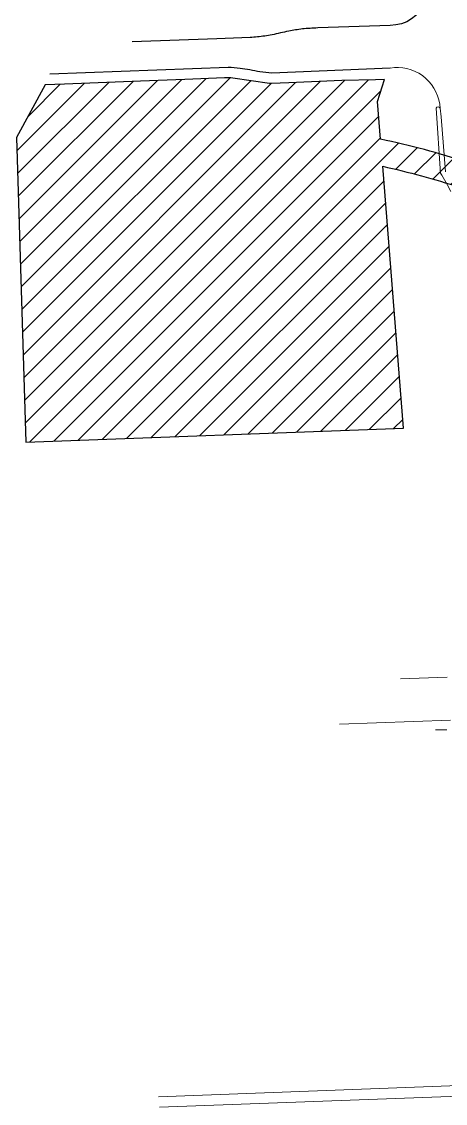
# Model space of a CAD drawing. Extents: x 216 to 1057, y -885 to -291.
# Drawn here: x 986.14 to 991.64, y -681.58 to -667.55 of the extents above; entities that cross this region are included whole.
import ezdxf

# ---------------------------------------------------------------- set-up
doc = ezdxf.new("R2010")
doc.units = 0
doc.header["$LTSCALE"] = 1000
doc.header["$MEASUREMENT"] = 0
doc.layers.get('0').update_dxf_attribs({"linetype": 'CONTINUOUS'})

# ---------------------------------------------------------------- blocks, each defined once
blk = doc.blocks.new('索引图')
h = blk.add_hatch()
h.set_pattern_fill('ANSI31', color=251, scale=5000)
h.set_pattern_definition([(45, (-343244937.3183714, -671142701.8827525), (-5612.66007566822, 5612.660075668221), [])])
edge = h.paths.add_edge_path()
edge.add_line((78506.11630022526, 216798.7552644014), (79272.68162858486, 217541.1172474623))
edge.add_line((79272.68162858486, 217541.1172474623), (84393.28362226486, 221816.0131530762))
edge.add_line((84393.28362226486, 221816.0131530762), (87555.68162858486, 224456.1172474623))
edge.add_line((87555.68162858486, 224456.1172474623), (96376.68162858486, 230660.1172475815))
edge.add_line((96376.68162858486, 230660.1172475815), (105686.6816285849, 236124.1172474623))
edge.add_line((105686.6816285849, 236124.1172474623), (107861.9675369263, 236313.1649591923))
edge.add_arc((27290.22428244352, 302092.0981528759), 104012.8543169804, 320.7717307540655, 352.4364694220376)
edge.add_arc((-55670.77713948488, 309399.6721342802), 187249.9999995901, 353.5612781718296, 379.1994220405145)
edge.add_arc((115924.6824411154, 382924.8378961086), 13045.17986769451, 293.6815624031804, 311.9466728365076)
edge.add_arc((117045.3323452473, 381677.8981174231), 11368.66114745598, 311.9466728317181, 333.1114797016543)
edge.add_arc((118232.6518936753, 381075.8356189728), 10037.41850911229, 333.1114797012557, 356.653467660576)
edge.add_arc((119724.2488600016, 380988.6152056456), 8543.273633147379, 356.6534676567917, 382.2032367480386)
edge.add_arc((119724.2488583922, 380988.6152046919), 8543.273634961313, 22.20323674988164, 47.75300583375193)
edge.add_arc((118719.6934627295, 379882.5693793297), 10037.4185110513, 47.75300584041391, 71.29499379664887)
edge.add_arc((118292.7696042061, 378621.63996768), 11368.6611493815, 71.29499379637704, 92.45980066327813)
edge.add_arc((118364.7231618166, 376946.6660261154), 13045.17986964413, 92.45980066371165, 110.724911092733)
edge.add_arc((-55670.7771396637, 309399.672134161), 187249.9999998724, 25.20705145624709, 50.83827600460831)
edge.add_arc((-54915.23735719919, 297130.0249285698), 196463.1965597658, 53.26957257406382, 60.71790381581674)
edge.add_arc((-118049.7542366385, 206886.9255295992), 306250.0000002055, 58.67287019780524, 72.0304299744014)
edge.add_arc((-148900.938395381, 111764.8753211498), 406249.9999994747, 72.03042997477388, 78.1245314997645)
edge.add_line((-65300.69579190016, 509319.9808552265), (-66736.82238304615, 527440.4172478914))
edge.add_line((-66736.82238304615, 527440.4172478914), (-63368.45103734732, 537955.8722535372))
edge.add_line((-63368.45103734732, 537955.8722535372), (-67690.74742949009, 537798.612752676))
edge.add_line((-67690.74742949009, 537798.612752676), (-83990.06603604555, 537505.655192256))
edge.add_line((-83990.06603604555, 537505.655192256), (-109457.9969251156, 536426.8710268736))
edge.add_line((-109457.9969251156, 536426.8710268736), (-117676.0151106715, 536078.7678407431))
edge.add_line((-117676.0151106715, 536078.7678407431), (-118730.644874692, 536143.2607002258))
edge.add_line((-118730.644874692, 536143.2607002258), (-136319.3287109733, 538681.5170490742))
edge.add_arc((-138701.253981173, 516134.3713635206), 22672.61225704688, 83.96952745067459, 93.95081027595474)
edge.add_line((-140263.3973469734, 538753.1037476063), (-159307.2873545289, 538029.8991575241))
edge.add_line((-159307.2873545289, 538029.8991575241), (-180679.6982193589, 537218.2674148083))
edge.add_line((-180679.6982193589, 537218.2674148083), (-217098.5799700022, 535835.235773921))
edge.add_line((-217098.5799700022, 535835.235773921), (-226369.9915115833, 535483.147503972))
edge.add_line((-226369.9915115833, 535483.147503972), (-240166.783254385, 510168.1415795088))
edge.add_line((-240166.783254385, 510168.1415795088), (-235745.7731459141, 363883.5881646872))
edge.add_line((-235745.7731459141, 363883.5881646872), (-54297.60099989176, 370487.5962162018))
edge.add_line((-54297.60099989176, 370487.5962162018), (-64269.76850378513, 496312.1774601936))
edge.add_arc((-148900.9383949041, 111764.8753269911), 393749.9999937321, 72.0304299724848, 77.58820954259392, ccw=False)
edge.add_arc((-118049.7542303801, 206886.9255433083), 293749.9999851856, 65.19437029978161, 72.03042997191648, ccw=False)
edge.add_arc((11439.95696645975, 473616.4977419376), 6249.999999956084, 180.7521620856717, 244.1047299742118)
edge.add_arc((-118049.7542251348, 206886.9255487919), 290249.9999778526, 58.7378666963636, 64.1047299738392, ccw=False)
edge.add_line((32576.72781985998, 454993.2039737701), (33851.9603126049, 457143.5111902952))
edge.add_arc((-55670.77713942528, 309399.6721338034), 172750.0000001612, 26.461641723062996, 58.78698167293902, ccw=False)
edge.add_line((98980.7030094862, 386376.8258080482), (87702.43091851473, 377803.2442071438))
edge.add_line((87702.43091851473, 377803.2442071438), (94619.1218444109, 360857.1470469236))
edge.add_line((94619.1218444109, 360857.1470469236), (108858.8998265266, 362669.1019433737))
edge.add_arc((-59942.84334033728, 309428.3925144672), 176998.8746762678, -6.321297486991909, 17.505471916240992, ccw=False)
edge.add_arc((35948.34435355663, 304855.1444985867), 81409.4972961295, 295.65199387330176, 349.4432382979082, ccw=False)
edge.add_line((71190.83742952347, 231469.3629616499), (78506.11630022526, 216798.7552644014))
at = {"color": 251, "linetype": 'Continuous', "lineweight": 13}
for p, q in [((-60728.47689568996, 543495.4568604231), (-117629.1410362124, 541085.2282569408)), ((-36918.90960633755, 526104.1850625277), (-36933.66136991978, 526195.3380457163)), ((-36918.90960633755, 526104.1850625277), (-36933.66136991978, 526195.3380457163)), ((-36670.9305112958, 524320.4893097878), (-36918.90960633755, 526104.1850625277)), ((-36670.9305112958, 524320.4893097878), (-36918.90960633755, 526104.1850625277)), ((-36473.84829157591, 492900.0816723108), (-38667.61497616768, 524180.4571259022)), ((-36145.94024091959, 520146.3324940205), (-36670.9305112958, 524320.4893097878)), ((-36145.94024091959, 520146.3324940205), (-36670.9305112958, 524320.4893097878)), ((-34219.21404498816, 493593.4803309441), (-36145.94024091959, 520146.3324940205)), ((-34219.21404498816, 493593.4803309441), (-36145.94024091959, 520146.3324940205)), ((-33375.46375453472, 250900.3097285032), (-55771.94650107622, 250069.1321846247)), ((-85047.81711488962, 228298.2837401628), (-31730.66339278221, 230238.1466306448)), ((-33567.42079466581, 225592.3948646784), (-38967.43196821213, 225602.1599341631)), ((-23591.93633633852, 54943.89930415154), (-172036.7110877633, 49327.96906888485)), ((-171534.6916297674, 44360.0344825983), (-23237.91604441404, 49878.90673482418))]:
    blk.add_line(p, q, dxfattribs=at)
at = {"color": 251, "lineweight": -3}
for points in [[(-55267.38784039021, 774075.6953784227), (-53863.11006438732, 774225.1564054489), (-45813.68325740099, 676570.080432415), (-40620.00899338722, 613814.1040034294, 0.1622201308953911), (-43590.77785241604, 606399.182716608), (-41600.26097542048, 582142.3292675018, -0.08311836512429119), (-43656.39214742184, 575302.2615184784), (-43656.3283572793, 575302.2347135544, -0.3024621294425844), (-60691.33883839846, 564004.7659244537), (-95536.71691644192, 562792.4008255005, 0.01338793859314336), (-102858.6977683902, 562271.6397944689, 0.02344385681127539), (-109450.6591454148, 561206.5556224585, 0.01209864161196569), (-117417.8549833894, 559462.954921484, -0.01004216098212043), (-120930.9130034447, 558888.3051854372, -0.0141831198367136), (-128038.3474314213, 558116.1547855139), (-143987.4856134057, 557533.995523572), (-184617.4281343818, 556027.466257453)], [(-60728.42985141277, 543495.4673854113), (-117629.0919554234, 541085.2388694286, -0.02891651626787508), (-123276.9643183947, 541725.456361413, -0.0172833066006941), (-128126.4263163805, 542590.2311444283, 0.006464173188400641), (-132837.1683554053, 543299.7542304993, 0.02887688966416137), (-138567.2561364174, 543821.1197844744), (-224129.3901494145, 540571.839935422)]]:
    blk.add_lwpolyline(points, format="xyb", dxfattribs=at)
at = {"color": 251}
blk.add_lwpolyline([(-23568.00274205208, 498198.2042927742, 0.02659680291681732), (-65300.69579190016, 509319.9808552265), (-66736.82238304615, 527440.4172478914), (-63368.45103734732, 537955.8722535372), (-67690.74742949009, 537798.612752676), (-83990.06603604555, 537505.655192256), (-109457.9969251156, 536426.8710268736), (-117676.0151106715, 536078.7678407431), (-118730.644874692, 536143.2607002258), (-136319.3287109733, 538681.5170490742, 0.04357911843474475), (-140263.3973469734, 538753.1037476063), (-159307.2873545289, 538029.8991575241), (-180679.6982193589, 537218.2674148083), (-217098.5799700022, 535835.235773921), (-226369.9915115833, 535483.147503972), (-240166.783254385, 510168.1415795088), (-235745.7731459141, 363883.5881646872), (-54297.60099989176, 370487.5962162018), (-64269.76850378513, 496312.1774601936, -0.02425514300158665), (-27424.40074849129, 486307.9480122328, -0.02983678646469548)], format="xyb", dxfattribs=at)
at = {"color": 251, "linetype": 'Continuous', "lineweight": 13}
for centre, radius, start, end in [((-57331.51435005665, 523153.7710647583), 20623.29776165195, 8.584627651715985, 99.58425094011764), ((-57331.51538664103, 523153.7696403265), 20623.29899455974, 8.584627651715985, 99.58424643548082), ((-124491.0756970048, 436991.7702232599), 104272.1986392972, 26.97621286857003, 32.5272239891159)]:
    blk.add_arc(centre, radius, start, end, dxfattribs=at)
at = {"color": 251, "linetype": 'Continuous', "lineweight": 13, "extrusion": (0, 0, -1)}
blk.add_arc((37639.64610809088, 523828.0343613625), 1086.698266209459, 18.81984617831681, 152.9494812953938, dxfattribs=at)

msp = doc.modelspace()

# ---------------------------------------------------------------- block references
at = {"xscale": 2.700000000000001e-05, "yscale": 2.700000000000001e-05, "zscale": 2.700000000000001e-05}
msp.add_blockref('索引图', (992.5635139495978, -682.8226928765148), dxfattribs=at)

doc.saveas('drawing.dxf')
